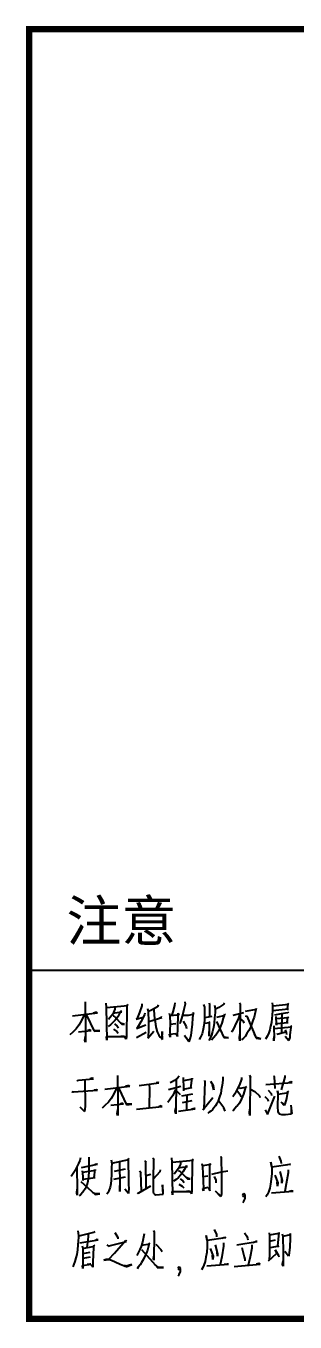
# Model space of a CAD drawing. Extents: x 5412679 to 5683609, y 301830 to 763830.
# Drawn here: x 5661042 to 5662109, y 371808 to 376942 of the extents above; entities that cross this region are included whole.
import ezdxf

# ---------------------------------------------------------------- set-up
doc = ezdxf.new("R2010")
doc.units = 0
doc.header["$LTSCALE"] = 1000
doc.header["$MEASUREMENT"] = 0
doc.layers.add('$dl$', color=255, linetype='Continuous')
doc.layers.add('PUB_TITLE', color=4, linetype='Continuous')
doc.styles.add('图签2', font='simhei.ttf', dxfattribs={"height": 1000})

# ---------------------------------------------------------------- blocks, each defined once
blk = doc.blocks.new('sdg456sdhfdgh')
at = {"layer": 'PUB_TITLE'}
for p, q in [((3123207, 782583), (3130207, 782583)), ((3123652, 782332), (3123654, 782125)), ((3123815, 782321), (3123819, 782289)), ((3123819, 782289), (3123823, 782029)), ((3123821, 782289), (3123991, 782304)), ((3123888, 782286), (3123888, 782274)), ((3123981, 782289), (3123979, 782062)), ((3123985, 782311), (3123981, 782289)), ((3123991, 782304), (3123985, 782311)), ((3124100, 782301), (3124083, 782248)), ((3124102, 782316), (3124100, 782301)), ((3124225, 782294), (3124178, 782266)), ((3124231, 782309), (3124225, 782294)), ((3124360, 782304), (3124346, 782253)), ((3124364, 782326), (3124360, 782304)), ((3124444, 782314), (3124434, 782271)), ((3124442, 782332), (3124444, 782314)), ((3124591, 782311), (3124597, 782291)), ((3124597, 782291), (3124597, 782231)), ((3124634, 782326), (3124638, 782311)), ((3124638, 782311), (3124638, 782216)), ((3124678, 782306), (3124682, 782281)), ((3124712, 782289), (3124686, 782276)), ((3124751, 782314), (3124712, 782289)), ((3124755, 782321), (3124751, 782314)), ((3124874, 782326), (3124882, 782314)), ((3124880, 782316), (3124878, 782024)), ((3124882, 782314), (3124880, 782316)), ((3125134, 782326), (3125136, 782304)), ((3125136, 782304), (3125136, 782263)), ((3125140, 782301), (3125265, 782314)), ((3125259, 782319), (3125253, 782274)), ((3125265, 782314), (3125259, 782319)), ((3123551, 782223), (3123751, 782246)), ((3123622, 782185), (3123602, 782148)), ((3123644, 782231), (3123622, 782185)), ((3123662, 782228), (3123723, 782100)), ((3123743, 782251), (3123717, 782243)), ((3123751, 782246), (3123743, 782251)), ((3123848, 782206), (3123838, 782193)), ((3123870, 782236), (3123848, 782206)), ((3123888, 782274), (3123870, 782236)), ((3123890, 782188), (3123872, 782168)), ((3123874, 782221), (3123880, 782221)), ((3123878, 782248), (3123886, 782246)), ((3123880, 782221), (3123942, 782155)), ((3123886, 782246), (3123942, 782253)), ((3123910, 782213), (3123890, 782188)), ((3123936, 782261), (3123910, 782213)), ((3123942, 782253), (3123936, 782261)), ((3124055, 782195), (3124112, 782211)), ((3124061, 782195), (3124055, 782195)), ((3124083, 782248), (3124061, 782195)), ((3124122, 782231), (3124094, 782175)), ((3124124, 782243), (3124122, 782231)), ((3124146, 782281), (3124152, 782256)), ((3124152, 782256), (3124154, 782178)), ((3124178, 782266), (3124154, 782256)), ((3124156, 782178), (3124259, 782208)), ((3124196, 782271), (3124198, 782226)), ((3124198, 782226), (3124204, 782183)), ((3124204, 782183), (3124206, 782178)), ((3124253, 782211), (3124235, 782200)), ((3124259, 782208), (3124253, 782211)), ((3124317, 782243), (3124323, 782221)), ((3124323, 782221), (3124325, 782158)), ((3124382, 782228), (3124325, 782221)), ((3124346, 782253), (3124337, 782223)), ((3124398, 782233), (3124382, 782228)), ((3124386, 782127), (3124390, 782231)), ((3124390, 782243), (3124398, 782233)), ((3124390, 782231), (3124390, 782243)), ((3124414, 782193), (3124406, 782170)), ((3124424, 782226), (3124414, 782193)), ((3124434, 782271), (3124424, 782226)), ((3124424, 782226), (3124468, 782228)), ((3124468, 782228), (3124470, 782228)), ((3124470, 782228), (3124507, 782236)), ((3124503, 782203), (3124501, 782155)), ((3124507, 782248), (3124503, 782203)), ((3124513, 782238), (3124507, 782248)), ((3124507, 782236), (3124513, 782238)), ((3124597, 782185), (3124593, 782145)), ((3124597, 782231), (3124597, 782185)), ((3124600, 782208), (3124658, 782218)), ((3124678, 782206), (3124674, 782165)), ((3124682, 782248), (3124678, 782206)), ((3124682, 782281), (3124682, 782248)), ((3124696, 782211), (3124761, 782228)), ((3124747, 782203), (3124735, 782163)), ((3124757, 782236), (3124747, 782203)), ((3124761, 782228), (3124757, 782236)), ((3124825, 782228), (3124910, 782248)), ((3124864, 782195), (3124847, 782160)), ((3124878, 782238), (3124864, 782195)), ((3124878, 782200), (3124904, 782180)), ((3124920, 782221), (3124932, 782218)), ((3124924, 782258), (3125011, 782274)), ((3124932, 782218), (3125007, 782044)), ((3124982, 782185), (3124974, 782160)), ((3124991, 782211), (3124982, 782185)), ((3124999, 782248), (3124991, 782211)), ((3125007, 782281), (3124999, 782248)), ((3125011, 782274), (3125007, 782281)), ((3125132, 782200), (3125128, 782168)), ((3125134, 782226), (3125132, 782200)), ((3125136, 782263), (3125134, 782226)), ((3125263, 782274), (3125138, 782261)), ((3125178, 782233), (3125152, 782228)), ((3125162, 782216), (3125164, 782198)), ((3125263, 782206), (3125164, 782198)), ((3125164, 782198), (3125168, 782148)), ((3125206, 782238), (3125178, 782233)), ((3125257, 782246), (3125206, 782238)), ((3125210, 782236), (3125208, 782087)), ((3125253, 782274), (3125263, 782274)), ((3125253, 782168), (3125259, 782213)), ((3125263, 782251), (3125257, 782246)), ((3125259, 782213), (3125263, 782206)), ((3123553, 782092), (3123531, 782072)), ((3123580, 782120), (3123553, 782092)), ((3123602, 782148), (3123580, 782120)), ((3123600, 782095), (3123700, 782107)), ((3123654, 782125), (3123654, 782014)), ((3123692, 782112), (3123674, 782105)), ((3123700, 782107), (3123692, 782112)), ((3123725, 782105), (3123713, 782120)), ((3123723, 782100), (3123767, 782102)), ((3123767, 782102), (3123725, 782105)), ((3123854, 782150), (3123834, 782137)), ((3123872, 782168), (3123854, 782150)), ((3123876, 782115), (3123902, 782097)), ((3123884, 782158), (3123906, 782140)), ((3123902, 782097), (3123914, 782085)), ((3123906, 782140), (3123916, 782127)), ((3123942, 782160), (3123932, 782165)), ((3123965, 782155), (3123942, 782160)), ((3123942, 782155), (3123965, 782155)), ((3124059, 782122), (3124132, 782150)), ((3124065, 782125), (3124059, 782122)), ((3124059, 782049), (3124136, 782092)), ((3124094, 782175), (3124065, 782125)), ((3124148, 782044), (3124196, 782100)), ((3124154, 782112), (3124152, 782052)), ((3124154, 782178), (3124154, 782112)), ((3124206, 782178), (3124210, 782153)), ((3124210, 782153), (3124214, 782125)), ((3124214, 782125), (3124223, 782095)), ((3124223, 782095), (3124235, 782069)), ((3124261, 782097), (3124259, 782039)), ((3124265, 782034), (3124261, 782097)), ((3124321, 782077), (3124370, 782082)), ((3124325, 782158), (3124323, 782105)), ((3124323, 782105), (3124325, 782054)), ((3124325, 782155), (3124370, 782160)), ((3124370, 782082), (3124382, 782067)), ((3124384, 782057), (3124386, 782127)), ((3124406, 782170), (3124402, 782158)), ((3124428, 782180), (3124450, 782143)), ((3124450, 782143), (3124452, 782135)), ((3124452, 782135), (3124454, 782122)), ((3124495, 782110), (3124489, 782067)), ((3124501, 782155), (3124495, 782110)), ((3124587, 782115), (3124579, 782080)), ((3124593, 782145), (3124587, 782115)), ((3124597, 782163), (3124640, 782168)), ((3124634, 782077), (3124634, 782097)), ((3124636, 782175), (3124636, 782062)), ((3124640, 782168), (3124636, 782175)), ((3124662, 782097), (3124654, 782069)), ((3124668, 782130), (3124662, 782097)), ((3124674, 782165), (3124668, 782130)), ((3124708, 782100), (3124688, 782069)), ((3124694, 782178), (3124751, 782049)), ((3124722, 782132), (3124708, 782100)), ((3124735, 782163), (3124722, 782132)), ((3124817, 782100), (3124813, 782092)), ((3124831, 782125), (3124817, 782100)), ((3124847, 782160), (3124831, 782125)), ((3124904, 782180), (3124910, 782165)), ((3124934, 782082), (3124920, 782059)), ((3124948, 782107), (3124934, 782082)), ((3124964, 782135), (3124948, 782107)), ((3124974, 782160), (3124964, 782135)), ((3125107, 782087), (3125097, 782064)), ((3125116, 782110), (3125107, 782087)), ((3125122, 782140), (3125116, 782110)), ((3125128, 782168), (3125122, 782140)), ((3125146, 782143), (3125148, 782120)), ((3125148, 782120), (3125150, 782062)), ((3125150, 782122), (3125287, 782135)), ((3125166, 782160), (3125261, 782168)), ((3125168, 782148), (3125166, 782160)), ((3125172, 782077), (3125243, 782095)), ((3125236, 782110), (3125245, 782090)), ((3125245, 782090), (3125249, 782075)), ((3125261, 782168), (3125253, 782168)), ((3125281, 782130), (3125275, 782072)), ((3125283, 782143), (3125281, 782130)), ((3125287, 782135), (3125283, 782143)), ((3123650, 782029), (3123654, 782062)), ((3123654, 782014), (3123650, 782029)), ((3123821, 782057), (3123965, 782057)), ((3123823, 782029), (3123821, 782057)), ((3123954, 782059), (3123934, 782057)), ((3123965, 782057), (3123954, 782059)), ((3123977, 782037), (3123963, 782057)), ((3123979, 782062), (3123977, 782037)), ((3124152, 782052), (3124148, 782044)), ((3124235, 782069), (3124247, 782052)), ((3124247, 782052), (3124259, 782042)), ((3124259, 782042), (3124265, 782034)), ((3124325, 782054), (3124321, 782077)), ((3124382, 782067), (3124384, 782057)), ((3124438, 782067), (3124475, 782022)), ((3124473, 782017), (3124438, 782067)), ((3124481, 782039), (3124473, 782017)), ((3124489, 782067), (3124481, 782039)), ((3124567, 782054), (3124555, 782034)), ((3124579, 782080), (3124567, 782054)), ((3124644, 782044), (3124632, 782027)), ((3124636, 782062), (3124634, 782077)), ((3124654, 782069), (3124644, 782044)), ((3124668, 782047), (3124652, 782029)), ((3124688, 782069), (3124668, 782047)), ((3124753, 782052), (3124743, 782067)), ((3124751, 782049), (3124789, 782047)), ((3124789, 782047), (3124753, 782052)), ((3124876, 782044), (3124878, 782075)), ((3124878, 782024), (3124876, 782044)), ((3124906, 782044), (3124892, 782032)), ((3124920, 782059), (3124906, 782044)), ((3125007, 782049), (3124993, 782077)), ((3125043, 782039), (3125007, 782049)), ((3125007, 782044), (3125043, 782039)), ((3125097, 782064), (3125081, 782037)), ((3125146, 782034), (3125150, 782059)), ((3125148, 782024), (3125146, 782034)), ((3125150, 782062), (3125148, 782024)), ((3125238, 782057), (3125267, 782032)), ((3125265, 782024), (3125238, 782057)), ((3125269, 782037), (3125265, 782024)), ((3125273, 782049), (3125269, 782037)), ((3125275, 782072), (3125273, 782049)), ((3123586, 781712), (3123592, 781707)), ((3123592, 781707), (3123598, 781712)), ((3123598, 781712), (3123600, 781712)), ((3123600, 781712), (3123715, 781722)), ((3123650, 781715), (3123652, 781508)), ((3123707, 781727), (3123692, 781722)), ((3123717, 781725), (3123707, 781727)), ((3123715, 781722), (3123717, 781725)), ((3123908, 781750), (3123910, 781544)), ((3123999, 781670), (3123973, 781662)), ((3124007, 781664), (3123999, 781670)), ((3124081, 781670), (3124235, 781692)), ((3124158, 781672), (3124162, 781652)), ((3124227, 781695), (3124214, 781690)), ((3124235, 781692), (3124227, 781695)), ((3124335, 781697), (3124325, 781692)), ((3124360, 781710), (3124335, 781697)), ((3124384, 781727), (3124360, 781710)), ((3124374, 781717), (3124370, 781445)), ((3124398, 781743), (3124384, 781727)), ((3124428, 781733), (3124430, 781710)), ((3124430, 781710), (3124432, 781667)), ((3124499, 781720), (3124432, 781707)), ((3124489, 781652), (3124499, 781727)), ((3124499, 781727), (3124499, 781720)), ((3124600, 781700), (3124593, 781483)), ((3124597, 781712), (3124600, 781700)), ((3124646, 781705), (3124666, 781670)), ((3124672, 781637), (3124662, 781675)), ((3124666, 781670), (3124670, 781652)), ((3124737, 781672), (3124731, 781634)), ((3124743, 781712), (3124737, 781672)), ((3124743, 781738), (3124743, 781717)), ((3124743, 781717), (3124743, 781712)), ((3124874, 781675), (3124858, 781642)), ((3124890, 781720), (3124874, 781675)), ((3124890, 781733), (3124890, 781720)), ((3124954, 781753), (3124962, 781733)), ((3124960, 781740), (3124958, 781433)), ((3124962, 781733), (3124960, 781740)), ((3125085, 781677), (3125293, 781695)), ((3125146, 781750), (3125150, 781740)), ((3125150, 781740), (3125154, 781647)), ((3125234, 781735), (3125206, 781637)), ((3125234, 781748), (3125234, 781735)), ((3125281, 781700), (3125267, 781692)), ((3125293, 781695), (3125281, 781700)), ((3123547, 781622), (3123555, 781619)), ((3123555, 781619), (3123559, 781619)), ((3123559, 781619), (3123751, 781634)), ((3123741, 781637), (3123723, 781632)), ((3123751, 781634), (3123741, 781637)), ((3123807, 781642), (3124007, 781664)), ((3123858, 781566), (3123836, 781539)), ((3123878, 781604), (3123858, 781566)), ((3123900, 781649), (3123878, 781604)), ((3123918, 781647), (3123979, 781518)), ((3124162, 781652), (3124160, 781493)), ((3124410, 781662), (3124313, 781637)), ((3124346, 781591), (3124325, 781561)), ((3124368, 781639), (3124346, 781591)), ((3124376, 781627), (3124398, 781607)), ((3124398, 781607), (3124404, 781599)), ((3124418, 781589), (3124505, 781604)), ((3124432, 781667), (3124432, 781629)), ((3124432, 781642), (3124497, 781654)), ((3124458, 781594), (3124454, 781478)), ((3124497, 781654), (3124489, 781652)), ((3124585, 781478), (3124664, 781576)), ((3124670, 781652), (3124672, 781637)), ((3124718, 781581), (3124710, 781556)), ((3124726, 781609), (3124718, 781581)), ((3124729, 781629), (3124726, 781609)), ((3124731, 781634), (3124729, 781629)), ((3124839, 781604), (3124823, 781581)), ((3124858, 781642), (3124839, 781604)), ((3124858, 781629), (3124872, 781609)), ((3124872, 781609), (3124882, 781594)), ((3124874, 781652), (3124880, 781649)), ((3124880, 781649), (3124926, 781657)), ((3124882, 781594), (3124886, 781579)), ((3124908, 781602), (3124892, 781564)), ((3124924, 781657), (3124908, 781602)), ((3124930, 781662), (3124924, 781657)), ((3124926, 781657), (3124930, 781662)), ((3124962, 781642), (3124997, 781622)), ((3124997, 781622), (3125033, 781589)), ((3125033, 781589), (3125037, 781576)), ((3125077, 781584), (3125099, 781559)), ((3125097, 781440), (3125156, 781586)), ((3125103, 781632), (3125126, 781607)), ((3125126, 781607), (3125130, 781591)), ((3125176, 781627), (3125182, 781602)), ((3125182, 781602), (3125176, 781627)), ((3125180, 781501), (3125182, 781602)), ((3125182, 781602), (3125263, 781614)), ((3125247, 781566), (3125234, 781521)), ((3125253, 781602), (3125247, 781566)), ((3125255, 781624), (3125253, 781602)), ((3125263, 781614), (3125255, 781624)), ((3123612, 781498), (3123646, 781465)), ((3123646, 781465), (3123612, 781498)), ((3123650, 781481), (3123646, 781465)), ((3123646, 781465), (3123648, 781473)), ((3123652, 781508), (3123650, 781481)), ((3123809, 781511), (3123787, 781491)), ((3123836, 781539), (3123809, 781511)), ((3123856, 781513), (3123956, 781526)), ((3123906, 781448), (3123910, 781481)), ((3123910, 781544), (3123910, 781433)), ((3123948, 781531), (3123930, 781523)), ((3123956, 781526), (3123948, 781531)), ((3123981, 781523), (3123969, 781539)), ((3123979, 781518), (3124023, 781521)), ((3124023, 781521), (3123981, 781523)), ((3124059, 781483), (3124261, 781503)), ((3124255, 781508), (3124237, 781501)), ((3124261, 781503), (3124255, 781508)), ((3124325, 781561), (3124307, 781536)), ((3124366, 781468), (3124370, 781493)), ((3124370, 781445), (3124366, 781468)), ((3124392, 781468), (3124525, 781486)), ((3124497, 781549), (3124422, 781533)), ((3124517, 781488), (3124495, 781483)), ((3124525, 781486), (3124517, 781488)), ((3124593, 781483), (3124585, 781478)), ((3124648, 781468), (3124634, 781458)), ((3124660, 781478), (3124648, 781468)), ((3124672, 781493), (3124660, 781478)), ((3124684, 781508), (3124672, 781493)), ((3124694, 781523), (3124684, 781508)), ((3124704, 781539), (3124694, 781523)), ((3124710, 781556), (3124704, 781539)), ((3124751, 781493), (3124712, 781546)), ((3124761, 781468), (3124751, 781493)), ((3124829, 781478), (3124821, 781470)), ((3124851, 781503), (3124829, 781478)), ((3124853, 781503), (3124851, 781503)), ((3124874, 781531), (3124853, 781503)), ((3124892, 781564), (3124874, 781531)), ((3124954, 781453), (3124958, 781483)), ((3125079, 781478), (3125097, 781440)), ((3125099, 781559), (3125103, 781546)), ((3125182, 781465), (3125180, 781501)), ((3125186, 781450), (3125182, 781465)), ((3125230, 781511), (3125206, 781539)), ((3125210, 781533), (3125232, 781516)), ((3125234, 781521), (3125230, 781511)), ((3125283, 781513), (3125287, 781468)), ((3125285, 781488), (3125285, 781445)), ((3125287, 781468), (3125291, 781448)), ((3123910, 781433), (3123906, 781448)), ((3124634, 781458), (3124624, 781448)), ((3124958, 781433), (3124954, 781453)), ((3125192, 781443), (3125186, 781450)), ((3125212, 781438), (3125192, 781443)), ((3125241, 781438), (3125212, 781438)), ((3125285, 781443), (3125241, 781438)), ((3125291, 781448), (3125285, 781443)), ((3123609, 781076), (3123599, 781051)), ((3123615, 781098), (3123609, 781076)), ((3123680, 781103), (3123680, 781088)), ((3123680, 781088), (3123682, 781033)), ((3123857, 781081), (3123863, 781051)), ((3123863, 781056), (3123998, 781083)), ((3123924, 781066), (3123928, 780867)), ((3123994, 781091), (3123994, 781053)), ((3123998, 781083), (3123994, 781091)), ((3123994, 781053), (3123996, 780950)), ((3124123, 781076), (3124135, 781063)), ((3124131, 781066), (3124133, 780852)), ((3124135, 781063), (3124131, 781066)), ((3124186, 781098), (3124198, 781083)), ((3124194, 781086), (3124190, 780920)), ((3124198, 781083), (3124194, 781086)), ((3124335, 781096), (3124339, 781063)), ((3124339, 781063), (3124343, 780804)), ((3124341, 781063), (3124510, 781078)), ((3124408, 781061), (3124408, 781048)), ((3124500, 781063), (3124498, 780836)), ((3124504, 781086), (3124500, 781063)), ((3124510, 781078), (3124504, 781086)), ((3124577, 781053), (3124583, 781028)), ((3124639, 781053), (3124649, 781043)), ((3124639, 780947), (3124639, 781053)), ((3124726, 781109), (3124730, 781098)), ((3124730, 781098), (3124732, 780960)), ((3125123, 781063), (3125131, 781013)), ((3125131, 781023), (3125123, 781063)), ((3125186, 781109), (3125204, 781071)), ((3125204, 781071), (3125206, 781051)), ((3123557, 780972), (3123541, 780950)), ((3123573, 780998), (3123557, 780972)), ((3123587, 781025), (3123573, 780998)), ((3123599, 781051), (3123587, 781025)), ((3123587, 781018), (3123589, 780849)), ((3123623, 781020), (3123750, 781048)), ((3123627, 780995), (3123631, 780975)), ((3123631, 780975), (3123633, 780947)), ((3123730, 780998), (3123633, 780980)), ((3123680, 780988), (3123678, 780950)), ((3123682, 781033), (3123680, 780988)), ((3123724, 780940), (3123730, 781005)), ((3123744, 781048), (3123728, 781043)), ((3123730, 781005), (3123730, 780998)), ((3123750, 781048), (3123744, 781048)), ((3123861, 780967), (3123859, 780920)), ((3123863, 781051), (3123861, 781020)), ((3123861, 781020), (3123861, 780967)), ((3123968, 781008), (3123881, 780988)), ((3124083, 780995), (3124095, 780978)), ((3124091, 780980), (3124095, 780831)), ((3124095, 780978), (3124091, 780980)), ((3124172, 780965), (3124133, 780955)), ((3124244, 780985), (3124192, 780927)), ((3124246, 781003), (3124244, 780985)), ((3124367, 780980), (3124357, 780967)), ((3124389, 781010), (3124367, 780980)), ((3124408, 781048), (3124389, 781010)), ((3124410, 780962), (3124391, 780942)), ((3124393, 780995), (3124399, 780995)), ((3124397, 781023), (3124406, 781020)), ((3124399, 780995), (3124462, 780930)), ((3124406, 781020), (3124462, 781028)), ((3124430, 780988), (3124410, 780962)), ((3124456, 781035), (3124430, 780988)), ((3124462, 781028), (3124456, 781035)), ((3124583, 781028), (3124589, 780854)), ((3124649, 781043), (3124585, 781033)), ((3124587, 780950), (3124623, 780955)), ((3124657, 780967), (3124732, 780985)), ((3124732, 780985), (3124784, 780995)), ((3124732, 780960), (3124732, 780874)), ((3125131, 780972), (3125127, 780927)), ((3125276, 781043), (3125131, 781023)), ((3125131, 781013), (3125131, 780972)), ((3125155, 780960), (3125178, 780899)), ((3125194, 780988), (3125214, 780917)), ((3125246, 781041), (3125272, 781048)), ((3125260, 780978), (3125246, 780892)), ((3125260, 781003), (3125260, 780978)), ((3125272, 781048), (3125280, 781043)), ((3125280, 781043), (3125276, 781043)), ((3123587, 780821), (3123589, 780849)), ((3123589, 780849), (3123589, 780801)), ((3123619, 780909), (3123730, 780806)), ((3123633, 780947), (3123633, 780917)), ((3123633, 780917), (3123636, 780927)), ((3123652, 780852), (3123633, 780826)), ((3123636, 780927), (3123732, 780942)), ((3123664, 780879), (3123652, 780852)), ((3123672, 780912), (3123664, 780879)), ((3123678, 780950), (3123672, 780912)), ((3123732, 780942), (3123724, 780940)), ((3123849, 780864), (3123839, 780836)), ((3123855, 780892), (3123849, 780864)), ((3123859, 780920), (3123855, 780892)), ((3123879, 780927), (3123972, 780947)), ((3123926, 780846), (3123928, 780877)), ((3123928, 780867), (3123928, 780831)), ((3123966, 780849), (3123994, 780821)), ((3123996, 780814), (3123966, 780849)), ((3123996, 780950), (3123996, 780897)), ((3123996, 780897), (3123996, 780889)), ((3123996, 780889), (3123998, 780852)), ((3123998, 780852), (3123996, 780826)), ((3124077, 780819), (3124172, 780874)), ((3124190, 780920), (3124190, 780849)), ((3124190, 780849), (3124190, 780829)), ((3124266, 780884), (3124268, 780811)), ((3124270, 780809), (3124266, 780884)), ((3124373, 780925), (3124353, 780912)), ((3124391, 780942), (3124373, 780925)), ((3124395, 780889), (3124422, 780872)), ((3124404, 780932), (3124426, 780915)), ((3124422, 780872), (3124434, 780859)), ((3124426, 780915), (3124436, 780902)), ((3124462, 780935), (3124452, 780940)), ((3124484, 780930), (3124462, 780935)), ((3124462, 780930), (3124484, 780930)), ((3124585, 780854), (3124627, 780864)), ((3124589, 780836), (3124585, 780854)), ((3124589, 780854), (3124589, 780836)), ((3124627, 780864), (3124641, 780836)), ((3124641, 780836), (3124639, 780947)), ((3124674, 780950), (3124688, 780920)), ((3124688, 780920), (3124688, 780899)), ((3124732, 780874), (3124732, 780811)), ((3125115, 780857), (3125105, 780826)), ((3125121, 780889), (3125115, 780857)), ((3125127, 780927), (3125121, 780889)), ((3125176, 780872), (3125174, 780907)), ((3125178, 780899), (3125176, 780872)), ((3125212, 780897), (3125210, 780932)), ((3125214, 780917), (3125212, 780897)), ((3125246, 780892), (3125234, 780831)), ((3123589, 780801), (3123587, 780821)), ((3123615, 780804), (3123605, 780796)), ((3123633, 780826), (3123615, 780804)), ((3123726, 780814), (3123714, 780821)), ((3123728, 780811), (3123726, 780814)), ((3123769, 780811), (3123728, 780811)), ((3123730, 780806), (3123769, 780811)), ((3123831, 780821), (3123823, 780809)), ((3123839, 780836), (3123831, 780821)), ((3123928, 780831), (3123926, 780846)), ((3123996, 780826), (3123996, 780814)), ((3124065, 780819), (3124071, 780814)), ((3124071, 780814), (3124077, 780819)), ((3124190, 780829), (3124194, 780816)), ((3124194, 780816), (3124202, 780809)), ((3124202, 780809), (3124212, 780804)), ((3124212, 780804), (3124270, 780809)), ((3124341, 780831), (3124484, 780831)), ((3124343, 780804), (3124341, 780831)), ((3124474, 780834), (3124454, 780831)), ((3124484, 780831), (3124474, 780834)), ((3124496, 780811), (3124482, 780831)), ((3124498, 780836), (3124496, 780811)), ((3124684, 780834), (3124728, 780794)), ((3124728, 780789), (3124684, 780834)), ((3124732, 780811), (3124728, 780789)), ((3124909, 780814), (3124899, 780801)), ((3124899, 780801), (3124909, 780789)), ((3124901, 780743), (3124909, 780753)), ((3124920, 780801), (3124909, 780814)), ((3124909, 780789), (3124920, 780801)), ((3124909, 780753), (3124920, 780776)), ((3124920, 780776), (3124920, 780801)), ((3125095, 780804), (3125085, 780789)), ((3125105, 780826), (3125095, 780804)), ((3125129, 780821), (3125301, 780834)), ((3125290, 780836), (3125266, 780831)), ((3125301, 780834), (3125290, 780836)), ((3123593, 780518), (3123599, 780483)), ((3123597, 780440), (3123593, 780408)), ((3123599, 780466), (3123597, 780440)), ((3123599, 780483), (3123599, 780466)), ((3123718, 780506), (3123601, 780476)), ((3123609, 780425), (3123756, 780448)), ((3123676, 780471), (3123664, 780387)), ((3123676, 780491), (3123676, 780471)), ((3123728, 780513), (3123718, 780506)), ((3123742, 780450), (3123732, 780443)), ((3123756, 780448), (3123742, 780450)), ((3123974, 780443), (3123885, 780340)), ((3123887, 780506), (3123902, 780478)), ((3123902, 780478), (3123910, 780466)), ((3123910, 780466), (3123912, 780455)), ((3123980, 780435), (3123974, 780443)), ((3124117, 780481), (3124107, 780430)), ((3124119, 780496), (3124117, 780481)), ((3124194, 780521), (3124200, 780508)), ((3124198, 780496), (3124196, 780287)), ((3124200, 780508), (3124198, 780496)), ((3124611, 780483), (3124619, 780433)), ((3124619, 780443), (3124611, 780483)), ((3124764, 780463), (3124619, 780443)), ((3124674, 780529), (3124692, 780491)), ((3124692, 780491), (3124694, 780471)), ((3124734, 780461), (3124760, 780468)), ((3124760, 780468), (3124768, 780463)), ((3124768, 780463), (3124764, 780463)), ((3124916, 780503), (3124932, 780476)), ((3124932, 780476), (3124938, 780461)), ((3124938, 780461), (3124940, 780448)), ((3125109, 780503), (3125113, 780478)), ((3125113, 780486), (3125190, 780501)), ((3125113, 780478), (3125113, 780403)), ((3125115, 780438), (3125161, 780448)), ((3125186, 780506), (3125176, 780398)), ((3125190, 780501), (3125186, 780506)), ((3125214, 780496), (3125218, 780473)), ((3125218, 780473), (3125220, 780352)), ((3125220, 780476), (3125280, 780491)), ((3125276, 780461), (3125274, 780390)), ((3125278, 780498), (3125276, 780461)), ((3125280, 780491), (3125278, 780498)), ((3123591, 780367), (3123585, 780332)), ((3123593, 780408), (3123591, 780367)), ((3123627, 780400), (3123633, 780380)), ((3123631, 780380), (3123726, 780398)), ((3123633, 780380), (3123633, 780221)), ((3123633, 780340), (3123692, 780350)), ((3123718, 780387), (3123714, 780272)), ((3123720, 780405), (3123718, 780387)), ((3123726, 780398), (3123720, 780405)), ((3123823, 780408), (3123837, 780398)), ((3123837, 780398), (3123841, 780400)), ((3123883, 780340), (3123837, 780292)), ((3123841, 780400), (3123980, 780435)), ((3123885, 780340), (3123883, 780340)), ((3124073, 780345), (3124061, 780324)), ((3124085, 780370), (3124073, 780345)), ((3124095, 780395), (3124085, 780370)), ((3124107, 780430), (3124095, 780395)), ((3124099, 780405), (3124164, 780415)), ((3124099, 780370), (3124228, 780226)), ((3124137, 780345), (3124125, 780317)), ((3124145, 780365), (3124137, 780345)), ((3124154, 780398), (3124145, 780365)), ((3124158, 780420), (3124154, 780398)), ((3124164, 780415), (3124158, 780420)), ((3124212, 780413), (3124216, 780410)), ((3124216, 780410), (3124252, 780370)), ((3124252, 780370), (3124262, 780355)), ((3124615, 780347), (3124609, 780309)), ((3124619, 780392), (3124615, 780347)), ((3124619, 780433), (3124619, 780392)), ((3124643, 780380), (3124666, 780319)), ((3124682, 780408), (3124702, 780337)), ((3124700, 780317), (3124698, 780352)), ((3124702, 780337), (3124700, 780317)), ((3124748, 780398), (3124734, 780312)), ((3124748, 780423), (3124748, 780398)), ((3124853, 780408), (3125016, 780433)), ((3124893, 780387), (3124913, 780314)), ((3124972, 780382), (3124960, 780314)), ((3124972, 780408), (3124972, 780382)), ((3125008, 780433), (3124984, 780425)), ((3125016, 780433), (3125008, 780433)), ((3125105, 780282), (3125169, 780340)), ((3125113, 780403), (3125113, 780340)), ((3125113, 780340), (3125113, 780332)), ((3125186, 780398), (3125117, 780385)), ((3125157, 780367), (3125184, 780324)), ((3125172, 780342), (3125157, 780367)), ((3125169, 780340), (3125172, 780342)), ((3125176, 780398), (3125186, 780398)), ((3125220, 780352), (3125220, 780345)), ((3125220, 780345), (3125220, 780239)), ((3125234, 780355), (3125264, 780324)), ((3125264, 780317), (3125234, 780355)), ((3125268, 780345), (3125266, 780327)), ((3125274, 780390), (3125268, 780345)), ((3123563, 780254), (3123555, 780234)), ((3123571, 780277), (3123563, 780254)), ((3123579, 780304), (3123571, 780277)), ((3123585, 780332), (3123579, 780304)), ((3123631, 780244), (3123696, 780254)), ((3123633, 780221), (3123631, 780244)), ((3123692, 780309), (3123633, 780299)), ((3123690, 780256), (3123668, 780251)), ((3123696, 780254), (3123690, 780256)), ((3123712, 780231), (3123700, 780249)), ((3123714, 780272), (3123712, 780231)), ((3123819, 780292), (3123801, 780287)), ((3123801, 780287), (3123819, 780289)), ((3123819, 780289), (3123835, 780292)), ((3123837, 780292), (3123819, 780292)), ((3123835, 780292), (3123847, 780292)), ((3123847, 780292), (3123885, 780277)), ((3123885, 780277), (3123889, 780274)), ((3123889, 780274), (3123930, 780256)), ((3123930, 780256), (3123968, 780239)), ((3123978, 780239), (3123960, 780244)), ((3123968, 780239), (3123978, 780234)), ((3124023, 780251), (3123978, 780239)), ((3123978, 780234), (3124023, 780251)), ((3124087, 780249), (3124073, 780231)), ((3124099, 780269), (3124087, 780249)), ((3124115, 780294), (3124099, 780269)), ((3124125, 780317), (3124115, 780294)), ((3124194, 780299), (3124198, 780327)), ((3124196, 780287), (3124194, 780299)), ((3124230, 780231), (3124208, 780249)), ((3124397, 780234), (3124387, 780221)), ((3124408, 780221), (3124397, 780234)), ((3124593, 780246), (3124583, 780224)), ((3124603, 780277), (3124593, 780246)), ((3124609, 780309), (3124603, 780277)), ((3124617, 780241), (3124789, 780254)), ((3124664, 780292), (3124662, 780327)), ((3124666, 780319), (3124664, 780292)), ((3124734, 780312), (3124722, 780251)), ((3124778, 780256), (3124754, 780251)), ((3124789, 780254), (3124778, 780256)), ((3124833, 780236), (3125038, 780256)), ((3124913, 780314), (3124918, 780294)), ((3124918, 780294), (3124918, 780282)), ((3124960, 780314), (3124944, 780246)), ((3125028, 780259), (3125006, 780254)), ((3125038, 780256), (3125028, 780259)), ((3125111, 780287), (3125105, 780282)), ((3125113, 780332), (3125111, 780287)), ((3125184, 780324), (3125188, 780312)), ((3125216, 780254), (3125220, 780282)), ((3125220, 780239), (3125216, 780254)), ((3125266, 780327), (3125264, 780317)), ((3124073, 780231), (3124063, 780219)), ((3124228, 780226), (3124274, 780229)), ((3124272, 780229), (3124230, 780231)), ((3124274, 780229), (3124272, 780229)), ((3124387, 780221), (3124397, 780209)), ((3124389, 780163), (3124397, 780173)), ((3124397, 780209), (3124408, 780221)), ((3124397, 780173), (3124408, 780196)), ((3124408, 780196), (3124408, 780221)), ((3124583, 780224), (3124573, 780209))]:
    blk.add_line(p, q, dxfattribs=at)
at = {"layer": 'PUB_TITLE', "const_width": 50}
blk.add_lwpolyline([(3130207, 779821), (3130207, 790039), (3123207, 790039), (3123207, 779821)], close=True, dxfattribs=at)
at = {"layer": 'PUB_TITLE', "style": '图签2', "width": 1}
blk.add_text('注意', height=320, dxfattribs=at).set_placement((3123503, 782815))

msp = doc.modelspace()

# ---------------------------------------------------------------- block references
at = {"layer": '$dl$', "xscale": 0.5, "yscale": 0.5, "zscale": 0.5}
msp.add_blockref('sdg456sdhfdgh', (4099450.8, -18090), dxfattribs=at)

doc.saveas('drawing.dxf')
